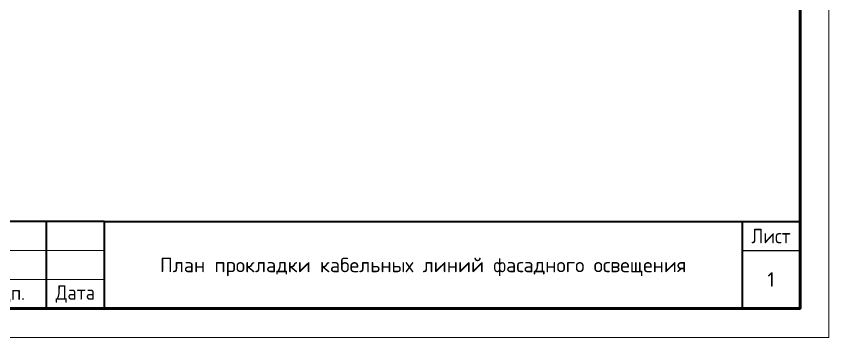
# Model space of a CAD drawing. Header units: millimetres. Extents: x 1499747 to 4230374, y -28481 to 441852.
# Drawn here: x 2656960 to 2682517, y 148600 to 158468 of the extents above; entities that cross this region are included whole.
import ezdxf
from ezdxf.enums import TextEntityAlignment as Align
from ezdxf.xclip import XClip

# ---------------------------------------------------------------- set-up
doc = ezdxf.new("R2010")
doc.units = ezdxf.units.MM
doc.header["$MEASUREMENT"] = 0
doc.header["$XCLIPFRAME"] = 0
doc.layers.add('13 этаж_25_0_Ном._пера__7_Ном._пера__7', color=7, linetype='Continuous', lineweight=18)
doc.layers.add('Чертеж и Рисунок', color=7, linetype='Continuous')
doc.styles.add('СГЕНЕРИР_СТИЛЬ_1', font='')
doc.styles.add('СПДС', font='isocpeur.ttf', dxfattribs={"width": 0.9})
doc.styles.get('СГЕНЕРИР_СТИЛЬ_1').set_extended_font_data('GOST Common', italic=True)

# ---------------------------------------------------------------- blocks, each defined once
blk = doc.blocks.new('Чертеж_4_25', base_point=(1186000, 29700))
at = {"layer": '13 этаж_25_0_Ном._пера__7_Ном._пера__7', "linetype": 'Continuous', "insert": (1225411, 3304), "char_height": 250, "attachment_point": 7, "style": 'СГЕНЕРИР_СТИЛЬ_1'}
blk.add_mtext('\\A1;{\\pql;\\fGOST Common|b0|i1|c204|p0;\\W1.000000; }', dxfattribs=at)
blk = doc.blocks.new('*U32')
at = {"lineweight": 0}
blk.add_lwpolyline([(-415, -5), (5, -5), (5, 292), (-415, 292)], close=True, dxfattribs=at)
at = {"color": 0, "linetype": 'Continuous', "lineweight": 50}
blk.add_lwpolyline([(-395, 287), (0, 287), (0, 0), (-395, 0)], close=True, dxfattribs=at)
at = {"lineweight": 35}
for points in [[(-120, 15), (-185, 15)], [(-130, 15), (-130, 0)], [(-120, 15), (0, 15)], [(-120, 15), (-120, 0)], [(-10, 15), (-10, 0)]]:
    blk.add_lwpolyline(points, dxfattribs=at)
at = {"lineweight": 18}
for points in [[(-185, 10), (-120, 10)], [(-185, 5), (-120, 5)]]:
    blk.add_lwpolyline(points, dxfattribs=at)
blk.add_lwpolyline([(-10, 10), (0, 10)])
at = {"lineweight": 0}
blk.add_lwpolyline([(0, -5), (5, -5), (5, 0)], dxfattribs=at)
at = {"lineweight": -2, "char_height": 2.5, "attachment_point": 5, "style": 'СПДС'}
for s, insert, width in [('Лист', (-5, 12.5), 10), ('Подп.', (-137.5, 2.5), 15), ('Дата', (-125, 2.5), 10)]:
    blk.add_mtext(s, dxfattribs=dict(at, insert=insert, width=width))
at = {"style": 'СПДС'}
for tag, p in [('ШИФР_ПРОЕКТА_ЛИСТ2', (-65, 7.5)), ('ЛИСТ_второй', (-5, 5))]:
    blk.add_attdef(tag, text='', height=2.5, dxfattribs=at).set_placement(p, align=Align.MIDDLE_CENTER)

msp = doc.modelspace()

# ---------------------------------------------------------------- block references
at = {"layer": 'Чертеж и Рисунок', "linetype": 'Continuous'}
ref = msp.add_blockref('Чертеж_4_25', (2643105.69495, 175391.14665), dxfattribs=at)
XClip(ref).set_block_clipping_path([(1144000, 0), (1228000, 59400.0000000006)])

# ---------------------------------------------------------------- next in the draw order: block references
at = {"lineweight": 0, "xscale": 178.1472622323158, "yscale": 178.1472622323158, "zscale": 178.1472622323158}
msp.add_blockref('*U32', (2681031.35679, 149490.59409), dxfattribs=at).add_auto_attribs({'ЛИСТ_второй': '1', 'ШИФР_ПРОЕКТА_ЛИСТ2': 'План прокладки кабельных линий фасадного освещения'})

doc.saveas('drawing.dxf')
